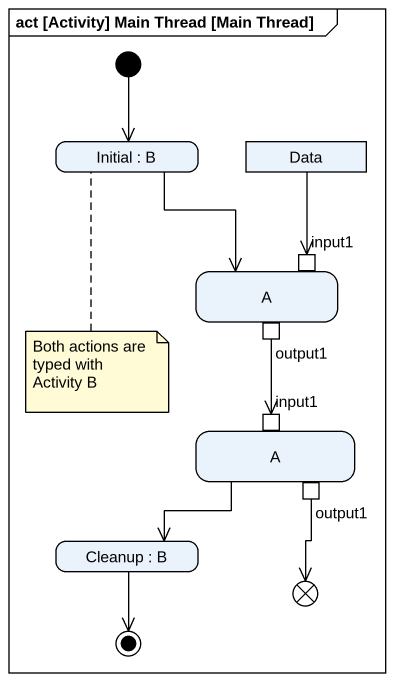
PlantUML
@startuml
mainframe act [Activity] Main Thread [Main Thread]
hide empty description
state "Initial : B" as Initial
state Data <<object>>
state A {
  state input1 <<inputPin>>
  state output1 <<outputPin>>
}
state "A" as A_2 {
  state "input1" as input1_2 <<inputPin>>
  state "output1" as output1_2 <<outputPin>>
}
state "Cleanup : B" as Cleanup
state flowfinal1 <<end>>
[*] --> Initial
Initial --> A
Data --> input1
output1 --> input1_2
A_2 --> Cleanup
output1_2 --> flowfinal1
Cleanup --> [*]
note bottom of Initial : Both actions are typed with Activity B
@enduml
